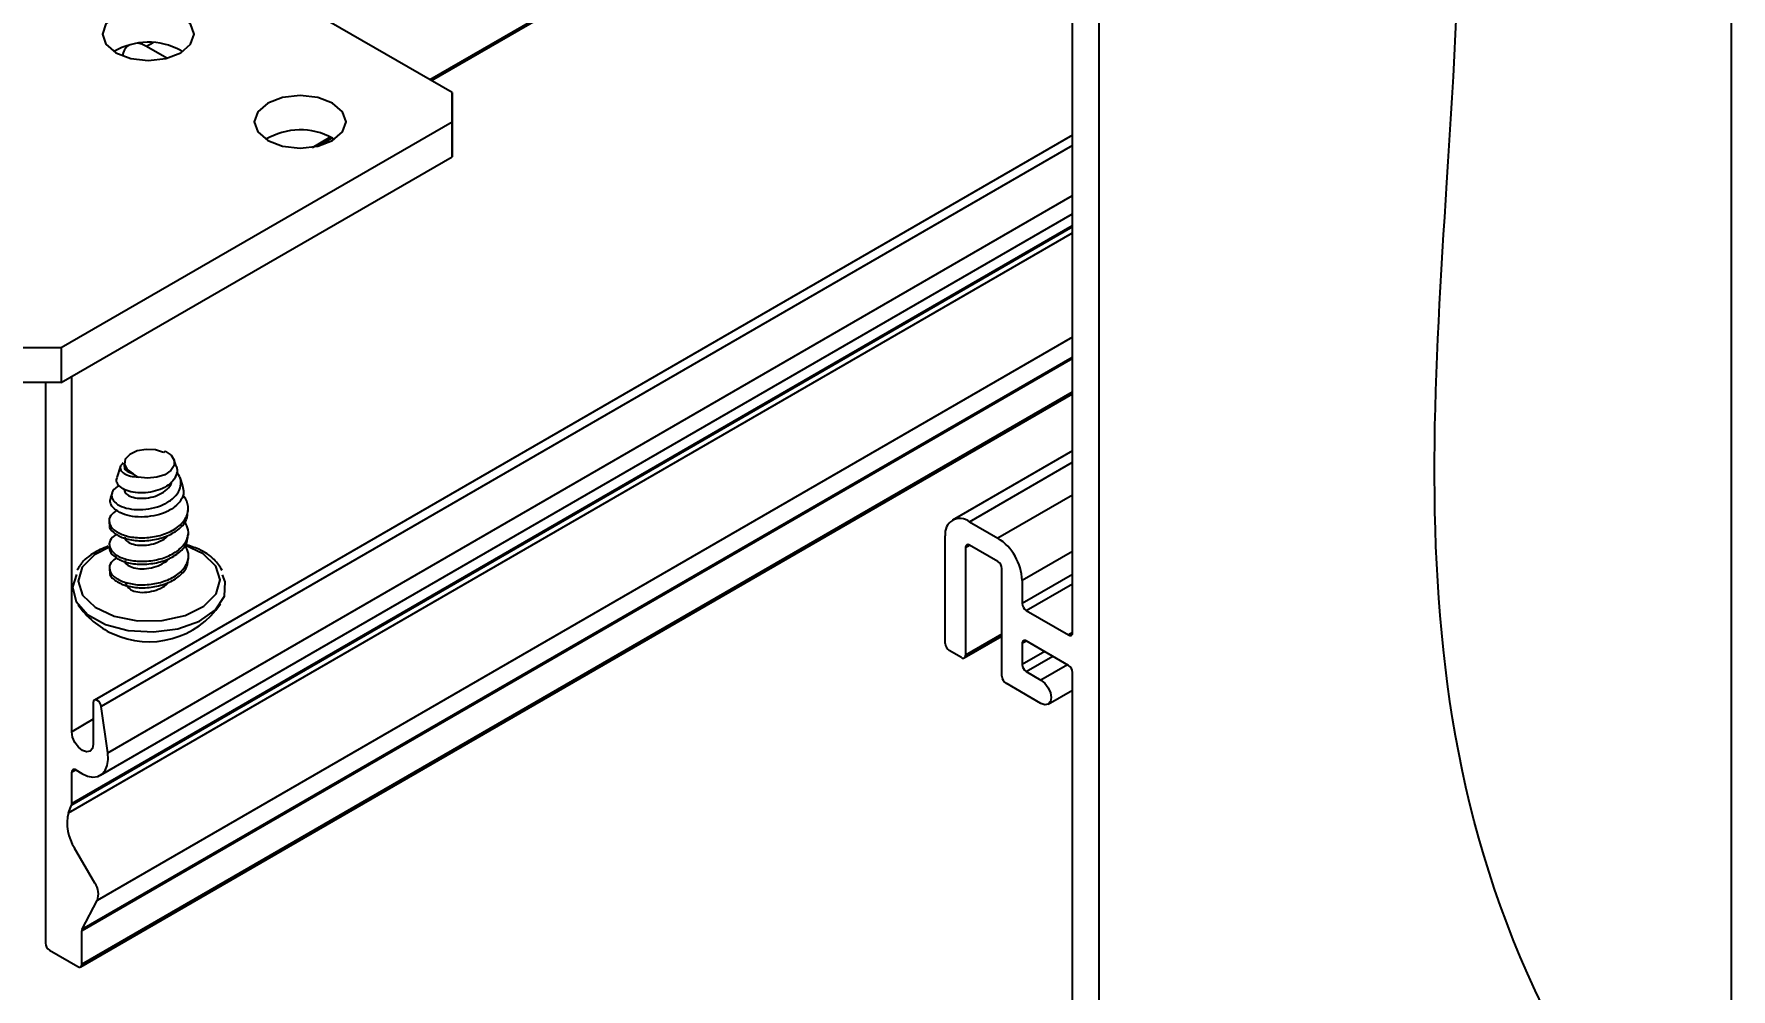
# Model space of a CAD drawing. Extents: x -0.01 to 9.71, y -8.92 to 0.
# Drawn here: x 6.745 to 9.706, y -7.254 to -5.588 of the extents above; entities that cross this region are included whole.
import ezdxf
from ezdxf import colors
from ezdxf.entities.mleader import LeaderData, LeaderLine
from ezdxf.math import Vec2, Vec3

# ---------------------------------------------------------------- set-up
doc = ezdxf.new("R2010")
doc.units = 0
doc.header["$LTSCALE"] = 0.5
doc.header["$MEASUREMENT"] = 0
for name, color, linetype in [('Brackets', 181, 'CONTINUOUS'), ('Dimension', 10, 'CONTINUOUS'), ('FAB DWG', 221, 'CONTINUOUS'), ('Hardware', 242, 'CONTINUOUS'), ('Housing', 150, 'CONTINUOUS')]:
    doc.layers.add(name, color=color, linetype=linetype)
doc.layers.add('Text-Unprinted', color=131, linetype='CONTINUOUS', plot=False)
doc.styles.get("Standard").update_dxf_attribs({"font": 'arial.ttf'})

msp = doc.modelspace()

# ---------------------------------------------------------------- linework, layer by layer
at = {"layer": 'Brackets', "transparency": 16777216}
for p, q in [((7.4748, -5.6904), (6.7678, -5.2823)), ((7.0011, -5.6167), (7.0046, -5.6188)), ((7.4748, -5.7414), (7.4748, -5.6904)), ((7.4748, -5.6904), (7.4748, -5.7514)), ((6.7923, -6.1352), (7.4748, -5.7414)), ((7.4748, -5.8024), (7.4748, -5.7414)), ((7.2662, -5.7697), (7.2697, -5.7719)), ((7.4748, -5.7514), (7.4748, -5.8024)), ((6.7923, -6.1962), (7.4748, -5.8024)), ((6.7039, -6.1352), (6.7923, -6.1352)), ((6.7923, -6.1352), (6.7923, -6.1962)), ((6.7923, -6.1962), (6.7039, -6.1962))]:
    msp.add_line(p, q, dxfattribs=at)
at = {"layer": 'Brackets', "transparency": 16777216, "flags": 128}
for points in [[(6.8879, -5.621), (6.9139, -5.631), (6.9445, -5.6345), (6.9751, -5.631), (7.0011, -5.621), (7.0184, -5.606), (7.0245, -5.5883), (7.0184, -5.5707), (7.0011, -5.5557), (6.9751, -5.5457), (6.9445, -5.5422), (6.9139, -5.5457), (6.8879, -5.5557), (6.8706, -5.5707), (6.8645, -5.5883), (6.8706, -5.606), (6.8879, -5.621)], [(7.153, -5.774), (7.179, -5.784), (7.2096, -5.7875), (7.2402, -5.784), (7.2662, -5.774), (7.2835, -5.759), (7.2896, -5.7414), (7.2835, -5.7237), (7.2662, -5.7087), (7.2402, -5.6987), (7.2096, -5.6952), (7.179, -5.6987), (7.1531, -5.7087), (7.1357, -5.7237), (7.1296, -5.7414), (7.1357, -5.759), (7.153, -5.774)]]:
    msp.add_lwpolyline(points, dxfattribs=at)
at = {"layer": 'Brackets', "transparency": 16777216}
for centre in [(6.9447, -5.7213), (7.2098, -5.8743)]:
    msp.add_arc(centre, 0.1188, 61.6611, 120.4551, dxfattribs=at)
at = {"layer": 'Dimension', "transparency": 16777216}
msp.add_open_spline([(9.7064, -7.7488), (9.1273, -7.1398), (9.2198, -5.7053), (9.3123, -4.2709), (8.237, -3.5503)], degree=3, knots=[0.281534, 0.281534, 0.281534, 0.281534, 1, 1.876207, 1.876207, 1.876207, 1.876207], dxfattribs=at)
at = {"layer": 'Hardware', "transparency": 16777216}
for p, q in [((6.9026, -6.3367), (6.9027, -6.3425)), ((6.9739, -6.316), (6.9713, -6.3178)), ((6.9934, -6.342), (6.9898, -6.3313)), ((6.8961, -6.342), (6.8898, -6.3619)), ((6.9272, -6.3609), (6.9179, -6.3551)), ((7.0048, -6.3763), (7, -6.3619)), ((6.8813, -6.3888), (6.8789, -6.3963)), ((7.0142, -6.4211), (7.0142, -6.416)), ((6.8763, -6.4375), (6.8764, -6.4427)), ((6.8767, -6.4785), (6.8767, -6.4837)), ((7.0145, -6.4621), (7.0145, -6.457)), ((7.0148, -6.5031), (7.0148, -6.498)), ((6.877, -6.5195), (6.877, -6.5247))]:
    msp.add_line(p, q, dxfattribs=at)
at = {"layer": 'Hardware', "transparency": 16777216, "flags": 128}
for points in [[(6.9713, -6.3178), (6.9569, -6.3134), (6.9406, -6.3126), (6.9249, -6.3153), (6.9122, -6.3213), (6.9045, -6.3296), (6.9028, -6.3389), (6.9075, -6.3479), (6.9179, -6.3551)], [(6.9739, -6.316), (6.9844, -6.323), (6.9899, -6.3317), (6.9898, -6.341), (6.9841, -6.3497), (6.9734, -6.3568), (6.9592, -6.3613), (6.9431, -6.3627), (6.9272, -6.3609)], [(6.8767, -6.483), (6.8505, -6.4968), (6.8293, -6.5183), (6.8222, -6.5427), (6.83, -6.5668), (6.8518, -6.588), (6.885, -6.6035), (6.9256, -6.6115), (6.9686, -6.6111), (7.009, -6.6023), (7.0417, -6.5861), (7.063, -6.5646), (7.0701, -6.5402), (7.0623, -6.5161), (7.0404, -6.4949), (7.0083, -6.4798)], [(6.8195, -6.5308), (6.8125, -6.5532), (6.8186, -6.5781), (6.8384, -6.6005), (6.8699, -6.6179), (6.9097, -6.6285), (6.9535, -6.6311), (6.9964, -6.6254), (7.034, -6.612), (7.062, -6.5925), (7.0775, -6.5688), (7.0787, -6.5436), (7.0739, -6.5312)]]:
    msp.add_lwpolyline(points, dxfattribs=at)
at = {"layer": 'Hardware', "transparency": 16777216}
for centre, radius, start, end in [((6.9277, -6.5372), 0.0243, 196.9558, 250.1318), ((6.9458, -6.4971), 0.151, 214.9596, 244.9585), ((6.9458, -6.4971), 0.151, 244.9585, 325.9026)]:
    msp.add_arc(centre, radius, start, end, dxfattribs=at)
for points, knots in [([(6.9007, -6.3363), (6.899, -6.338), (6.895, -6.3418), (6.8957, -6.3489), (6.9017, -6.3549), (6.9125, -6.3596), (6.9224, -6.3605), (6.9272, -6.3609)], [0, 0, 0, 0, 0.167895, 0.384852, 0.591631, 0.798629, 1, 1, 1, 1]), ([(6.8942, -6.376), (6.8917, -6.3773), (6.8844, -6.3811), (6.8798, -6.39), (6.8811, -6.4002), (6.8901, -6.4089), (6.9051, -6.4155), (6.9245, -6.4184), (6.9456, -6.4168), (6.9662, -6.4115), (6.9837, -6.4024), (6.9961, -6.3902), (7.0021, -6.3766), (7.0018, -6.3632), (6.9965, -6.3553), (6.9941, -6.3518)], [0, 0, 0, 0, 0.046818, 0.133328, 0.219475, 0.302399, 0.385669, 0.468691, 0.548343, 0.628378, 0.708262, 0.784655, 0.861462, 0.938123, 1, 1, 1, 1]), ([(6.9933, -6.3421), (6.9934, -6.3422), (6.9955, -6.3459), (6.9948, -6.354), (6.9904, -6.3651), (6.9801, -6.3753), (6.9657, -6.3831), (6.9485, -6.3876), (6.9305, -6.3892), (6.9137, -6.3871), (6.9, -6.3818), (6.8914, -6.3745), (6.888, -6.3674), (6.8899, -6.3633), (6.8905, -6.3621)], [0, 0, 0, 0, 0.00279, 0.093548, 0.183858, 0.277627, 0.371754, 0.465529, 0.562252, 0.659744, 0.756975, 0.856644, 0.957498, 1, 1, 1, 1]), ([(6.9032, -6.3425), (6.9031, -6.343), (6.9022, -6.3459), (6.9067, -6.3508), (6.9142, -6.3537), (6.9179, -6.3551)], [0, 0, 0, 0, 0.098161, 0.555319, 1, 1, 1, 1]), ([(6.8897, -6.4188), (6.8857, -6.4216), (6.877, -6.428), (6.875, -6.4408), (6.8827, -6.453), (6.9003, -6.4627), (6.9246, -6.4676), (6.9519, -6.4663), (6.9785, -6.4593), (6.9998, -6.4465), (7.013, -6.4298), (7.0151, -6.412), (7.0114, -6.3987), (7.0049, -6.3934), (7.0043, -6.3929)], [0, 0, 0, 0, 0.074902, 0.164533, 0.257938, 0.348901, 0.439864, 0.533269, 0.622901, 0.715477, 0.808054, 0.897685, 0.99109, 1, 1, 1, 1]), ([(7.0043, -6.3764), (7.0053, -6.3801), (7.0075, -6.3884), (7.0025, -6.4012), (6.9914, -6.4135), (6.9745, -6.4232), (6.9541, -6.4291), (6.9322, -6.4313), (6.9114, -6.4292), (6.8939, -6.423), (6.8822, -6.4142), (6.8769, -6.4049), (6.8789, -6.3989), (6.8797, -6.3966)], [0, 0, 0, 0, 0.075556, 0.166872, 0.260312, 0.354616, 0.448781, 0.544661, 0.641747, 0.738755, 0.83708, 0.936947, 1, 1, 1, 1]), ([(6.9035, -6.3835), (6.9034, -6.384), (6.9025, -6.3869), (6.9072, -6.3916), (6.9174, -6.3966), (6.9323, -6.3986), (6.9489, -6.3967), (6.9651, -6.3915), (6.9777, -6.3827), (6.9847, -6.3745), (6.9852, -6.3698), (6.9852, -6.3691)], [0, 0, 0, 0, 0.029496, 0.166865, 0.300484, 0.434104, 0.571472, 0.703052, 0.839146, 0.975241, 1, 1, 1, 1]), ([(6.8773, -6.4427), (6.877, -6.4436), (6.8755, -6.449), (6.8833, -6.4582), (6.9001, -6.4678), (6.9247, -6.4728), (6.952, -6.4714), (6.9785, -6.4644), (6.9997, -6.4516), (7.0127, -6.4362), (7.0131, -6.4256), (7.0133, -6.4211)], [0, 0, 0, 0, 0.027406, 0.154808, 0.278879, 0.40295, 0.530352, 0.652607, 0.778879, 0.905151, 1, 1, 1, 1]), ([(6.8893, -6.4604), (6.8856, -6.4631), (6.8772, -6.4692), (6.8754, -6.4818), (6.883, -6.494), (6.9006, -6.5037), (6.9249, -6.5086), (6.9523, -6.5073), (6.9787, -6.5003), (7.0002, -6.4875), (7.013, -6.4709), (7.0164, -6.4539), (7.0106, -6.4436), (7.0079, -6.4389)], [0, 0, 0, 0, 0.07195, 0.164647, 0.261247, 0.355322, 0.449397, 0.545997, 0.638694, 0.734438, 0.830181, 0.922878, 1, 1, 1, 1]), ([(6.8744, -6.4817), (6.8651, -6.4855), (6.8543, -6.4899), (6.8456, -6.4959), (6.8443, -6.4968)], [0, 0, 0, 0, 0.851871, 1, 1, 1, 1]), ([(6.8776, -6.4837), (6.8773, -6.4846), (6.8758, -6.49), (6.8836, -6.4992), (6.9005, -6.5088), (6.925, -6.5138), (6.9523, -6.5124), (6.9789, -6.5054), (7, -6.4926), (7.013, -6.4772), (7.0134, -6.4666), (7.0136, -6.4621)], [0, 0, 0, 0, 0.0274056, 0.1548076, 0.278879, 0.4029503, 0.5303524, 0.652607, 0.778879, 0.905151, 1, 1, 1, 1]), ([(6.902, -6.5439), (6.9096, -6.5459), (6.9249, -6.5499), (6.9527, -6.5482), (6.979, -6.5413), (7.0005, -6.5285), (7.0133, -6.5119), (7.0167, -6.4951), (7.0111, -6.4851), (7.0086, -6.4807)], [0, 0, 0, 0, 0.146914, 0.297772, 0.442535, 0.592055, 0.741575, 0.886338, 1, 1, 1, 1]), ([(6.9042, -6.4655), (6.904, -6.466), (6.9031, -6.4689), (6.9078, -6.4736), (6.918, -6.4786), (6.9329, -6.4806), (6.9496, -6.4787), (6.9653, -6.4734), (6.9757, -6.4675), (6.9786, -6.4632), (6.979, -6.4626)], [0, 0, 0, 0, 0.034297, 0.194026, 0.349396, 0.504765, 0.664494, 0.817491, 0.975739, 1, 1, 1, 1]), ([(7.0736, -6.5236), (7.0693, -6.5171), (7.06, -6.5029), (7.0372, -6.4873), (7.0174, -6.4811), (7.0093, -6.4785)], [0, 0, 0, 0, 0.328652, 0.7244601, 1, 1, 1, 1]), ([(6.8443, -6.4968), (6.8396, -6.5002), (6.8291, -6.5079), (6.8237, -6.5179), (6.8207, -6.5233)], [0, 0, 0, 0, 0.449813, 1, 1, 1, 1]), ([(6.8896, -6.5014), (6.8859, -6.5041), (6.8774, -6.5102), (6.8758, -6.5228), (6.883, -6.5352), (6.8957, -6.5411), (6.902, -6.5439)], [0, 0, 0, 0, 0.202491, 0.463374, 0.735241, 1, 1, 1, 1]), ([(6.902, -6.5491), (6.9096, -6.551), (6.9249, -6.555), (6.9527, -6.5534), (6.9791, -6.5464), (7.0003, -6.5336), (7.0133, -6.5182), (7.0138, -6.5076), (7.014, -6.5031)], [0, 0, 0, 0, 0.172053, 0.348726, 0.51826, 0.693365, 0.86847, 1, 1, 1, 1]), ([(6.9045, -6.5065), (6.9043, -6.507), (6.9034, -6.5099), (6.9079, -6.5148), (6.9154, -6.5177), (6.9191, -6.5191)], [0, 0, 0, 0, 0.098161, 0.555319, 1, 1, 1, 1]), ([(6.9191, -6.5191), (6.9237, -6.52), (6.933, -6.5217), (6.95, -6.5197), (6.9656, -6.5144), (6.976, -6.5085), (6.9789, -6.5042), (6.9793, -6.5036)], [0, 0, 0, 0, 0.2388079, 0.4843166, 0.7194784, 0.9627104, 1, 1, 1, 1]), ([(6.8779, -6.5247), (6.8776, -6.5256), (6.8762, -6.531), (6.8836, -6.5404), (6.8959, -6.5462), (6.902, -6.5491)], [0, 0, 0, 0, 0.098271, 0.555107, 1, 1, 1, 1]), ([(6.9194, -6.5601), (6.924, -6.561), (6.9333, -6.5627), (6.9503, -6.5607), (6.9659, -6.5554), (6.9763, -6.5495), (6.9792, -6.5452), (6.9796, -6.5446)], [0, 0, 0, 0, 0.238808, 0.484317, 0.719478, 0.96271, 1, 1, 1, 1])]:
    msp.add_open_spline(points, degree=3, knots=knots, dxfattribs=at)
at = {"layer": 'Housing', "transparency": 16777216}
for p, q in [((7.4356, -5.6677), (7.9985, -5.3429)), ((7.4385, -5.6694), (8.0015, -5.3446)), ((8.5575, -6.6321), (8.5573, -5.5221)), ((8.6033, -5.5164), (8.6035, -7.9772)), ((6.9528, -5.6034), (6.9415, -5.6099)), ((6.9771, -5.6305), (6.9415, -5.6099)), ((8.5575, -5.7646), (6.8506, -6.75)), ((7.2309, -5.7859), (7.2624, -5.7677)), ((7.2398, -5.7841), (7.2655, -5.7693)), ((8.5575, -5.7828), (6.8626, -6.7613)), ((6.8738, -6.8417), (8.5575, -5.8697)), ((6.811, -6.9304), (8.5575, -5.9222)), ((6.8611, -6.881), (8.5575, -5.9017)), ((6.8054, -6.9462), (8.5575, -5.9348)), ((8.5575, -5.9245), (6.8105, -6.933)), ((8.5575, -6.1169), (6.8556, -7.0993)), ((8.5575, -6.1544), (6.8286, -7.1524)), ((6.8293, -7.1494), (8.5575, -6.1517)), ((6.8113, -6.8055), (6.8112, -6.1853)), ((6.7653, -6.1962), (6.765, -7.1737)), ((6.8266, -7.215), (8.5575, -6.2158)), ((6.8286, -7.2105), (8.5575, -6.2124)), ((8.5574, -6.3149), (8.3476, -6.4359)), ((8.3776, -6.4389), (8.5574, -6.3351)), ((8.5574, -6.3923), (8.4271, -6.4675)), ((8.3776, -6.4389), (8.4271, -6.4675)), ((8.3352, -6.6512), (8.3352, -6.4634)), ((8.3706, -6.4838), (8.3776, -6.4797)), ((8.3706, -6.4838), (8.3706, -6.6716)), ((8.4271, -6.5083), (8.3776, -6.4797)), ((8.4695, -6.541), (8.5575, -6.4902)), ((8.4342, -6.7084), (8.4342, -6.5206)), ((8.5575, -6.5306), (8.4695, -6.5814)), ((8.4695, -6.541), (8.4695, -6.5814)), ((8.4766, -6.5936), (8.5575, -6.547)), ((8.4766, -6.5936), (8.5504, -6.6362)), ((8.5575, -6.6321), (8.5504, -6.6362)), ((8.3685, -6.6762), (8.4342, -6.6383)), ((8.4342, -6.6349), (8.3706, -6.6716)), ((8.4695, -6.6508), (8.4766, -6.6467)), ((8.4695, -6.6508), (8.4696, -6.688)), ((8.5504, -6.6893), (8.4766, -6.6467)), ((8.3635, -6.6757), (8.3423, -6.6635)), ((8.5088, -6.6653), (8.4696, -6.688)), ((8.4766, -6.7002), (8.523, -6.6735)), ((8.5486, -6.6883), (8.5023, -6.715)), ((8.5023, -6.7558), (8.4413, -6.7206)), ((8.4766, -6.7002), (8.5023, -6.715)), ((8.5576, -7.8135), (8.5575, -6.7016)), ((8.5148, -6.7571), (8.5575, -6.7324)), ((6.8485, -6.7546), (6.8485, -6.8268)), ((6.8738, -6.8417), (6.8626, -6.7613)), ((6.8485, -6.7834), (6.811, -6.8051)), ((6.818, -6.8717), (6.811, -6.8758)), ((6.811, -6.9304), (6.811, -6.8758)), ((6.818, -6.8717), (6.8286, -6.8778)), ((6.8054, -6.9462), (6.8105, -6.933)), ((6.8514, -7.0692), (6.8161, -7.0081)), ((6.8293, -7.1494), (6.8556, -7.0993)), ((6.8286, -7.2105), (6.8286, -7.1524)), ((6.7721, -7.186), (6.8216, -7.2145))]:
    msp.add_line(p, q, dxfattribs=at)
at = {"layer": 'Housing', "transparency": 16777216, "flags": 128}
for points in [[(6.9415, -5.6099), (6.9332, -5.6061), (6.9262, -5.6044)], [(8.5023, -6.715), (8.509, -6.7205), (8.5148, -6.7282), (8.5186, -6.737), (8.5199, -6.7456), (8.5186, -6.7526), (8.5148, -6.7571), (8.509, -6.7582), (8.5023, -6.7558)], [(6.8626, -6.7613), (6.8617, -6.7579), (6.8599, -6.7547), (6.8576, -6.752), (6.855, -6.7502), (6.8525, -6.7496), (6.8504, -6.7502), (6.849, -6.7519), (6.8485, -6.7546)], [(6.8485, -6.8268), (6.8471, -6.8343), (6.843, -6.839), (6.8369, -6.8402), (6.8298, -6.8377), (6.8226, -6.8319), (6.8165, -6.8236), (6.8124, -6.8143), (6.811, -6.8051)], [(6.8286, -6.8778), (6.8385, -6.8823), (6.848, -6.8841), (6.8566, -6.883), (6.8638, -6.8792), (6.8694, -6.8728), (6.873, -6.8641), (6.8745, -6.8536), (6.8738, -6.8417)]]:
    msp.add_lwpolyline(points, dxfattribs=at)
at = {"layer": 'Housing', "transparency": 16777216}
for centre, radius, start, end in [((6.9274, -5.6298), 0.0279, 126.9196, 173.3578), ((8.3611, -6.4592), 0.0262, 50.8113, 189.2373), ((8.3749, -6.4831), 0.00437, 50.8113, 189.2373), ((8.3774, -6.5452), 0.0922, 2.6078, 57.3922), ((8.4188, -6.5213), 0.0154, 2.6078, 57.3922), ((8.4849, -6.5807), 0.0154, 182.6078, 237.3922), ((8.5532, -6.6328), 0.00437, 230.8113, 9.2373), ((8.3506, -6.6505), 0.0154, 182.6078, 237.3922), ((8.4739, -6.6501), 0.00437, 50.8113, 189.2373), ((8.3663, -6.6724), 0.00437, 230.8113, 9.2373), ((8.4849, -6.6873), 0.0154, 182.6078, 237.3922), ((8.5421, -6.7023), 0.0154, 2.6078, 57.3922), ((8.4496, -6.7077), 0.0154, 182.6078, 237.3922), ((6.8153, -6.8751), 0.00437, 50.7967, 189.214), ((6.8805, -6.9651), 0.0774, 165.8864, 213.7246), ((6.8039, -6.9305), 0.00711, 340.0302, 0.9571), ((6.8237, -7.0885), 0.0338, 341.2244, 34.7514), ((6.8352, -7.1522), 0.0066, 154.0641, 181.5682), ((6.7804, -7.173), 0.0154, 182.6078, 237.3922), ((6.8243, -7.2112), 0.00437, 230.7967, 9.214)]:
    msp.add_arc(centre, radius, start, end, dxfattribs=at)
at = {"layer": 'Text-Unprinted', "ltscale": 0.5, "transparency": 16777216}
msp.add_lwpolyline([(0, 0), (9.7064, 0), (9.7064, -8.9194), (0, -8.9194)], close=True, dxfattribs=at)

# ---------------------------------------------------------------- leaders
at = {"layer": 'FAB DWG', "transparency": 16777216}
ml = msp.add_multileader_mtext('Standard', dxfattribs=at)
ml.set_content('HW00070', color=256)
ml.set_leader_properties()
ml.build(insert=Vec2(0, 0))
ml.multileader.update_dxf_attribs({"text_right_attachment_type": 2, "dogleg_length": 0.36, "arrow_head_size": 0.188})
ctx = ml.context
ctx.base_point, ctx.char_height, ctx.arrow_head_size, ctx.landing_gap_size, ctx.plane_origin = Vec3(6.029, -7.6739), 0.188, 0.188, 0.09, Vec3(8.5811, -8.5934)
ctx.right_attachment = 2
notes = []
notes.append((ctx, [(1, (1, 1, 0), (5.669, -7.6739), (1, 0), 0.36, [(0, [(4.8831, -6.5139)], 0, [])])]))
ctx.mtext.insert, ctx.mtext.flow_direction = Vec3(6.119, -7.5783), 5
for ctx, leaders in notes:
    for number, flags, end, landing, length, lines in leaders:
        leader = LeaderData()
        leader.index, (leader.has_last_leader_line, leader.has_dogleg_vector, leader.attachment_direction) = number, flags
        leader.last_leader_point, leader.dogleg_vector, leader.dogleg_length = Vec3(end), Vec3(landing), length
        for number, points, colour, breaks in lines:
            line = LeaderLine()
            line.index, line.vertices, line.color, line.breaks = number, Vec3.list(points), colors.encode_raw_color(colour), breaks
            leader.lines.append(line)
        ctx.leaders.append(leader)

doc.saveas('drawing.dxf')
